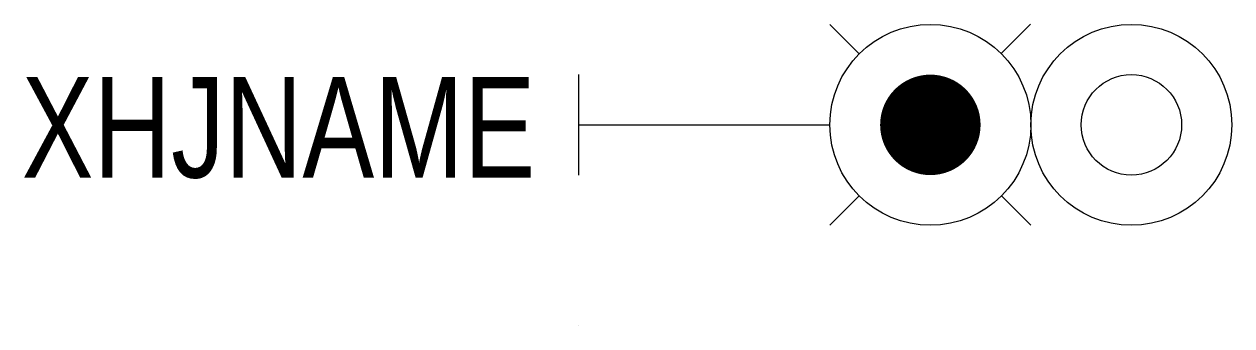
# Model space of a CAD drawing. Header units: inches. Extents: x -11 to 13, y 0 to 6.
import ezdxf
from ezdxf.enums import TextEntityAlignment as Align

# ---------------------------------------------------------------- set-up
doc = ezdxf.new("R2010")
doc.units = ezdxf.units.IN
doc.header["$MEASUREMENT"] = 0

msp = doc.modelspace()

# ---------------------------------------------------------------- linework, layer by layer
at = {"color": 5, "linetype": 'ByBlock', "ltscale": 3}
for p, q in [((5.586, 5.414), (5, 6)), ((8.995, 6.005), (8.409, 5.419)), ((5.586, 2.586), (5, 2)), ((9, 2), (8.414, 2.586))]:
    msp.add_line(p, q, dxfattribs=at)
for p, q in [((0, 5), (0, 3)), ((0, 4), (5, 4)), ((0, -0.001), (0, 0.001))]:
    msp.add_line(p, q)
at = {"color": 5, "const_width": 1}
msp.add_lwpolyline([(6.5, 4, -1), (7.5, 4, -1)], format="xyb", close=True, dxfattribs=at)
at = {"color": 5}
msp.add_circle((7, 4), 2, dxfattribs=at)
for radius in [2, 1]:
    msp.add_circle((11, 4), radius)

# ---------------------------------------------------------------- texts
at = {"width": 0.8}
msp.add_attdef('XHJNAME', text='D1', height=2, dxfattribs=at).set_placement((-0.86, 2.951), align=Align.RIGHT)

doc.saveas('drawing.dxf')
